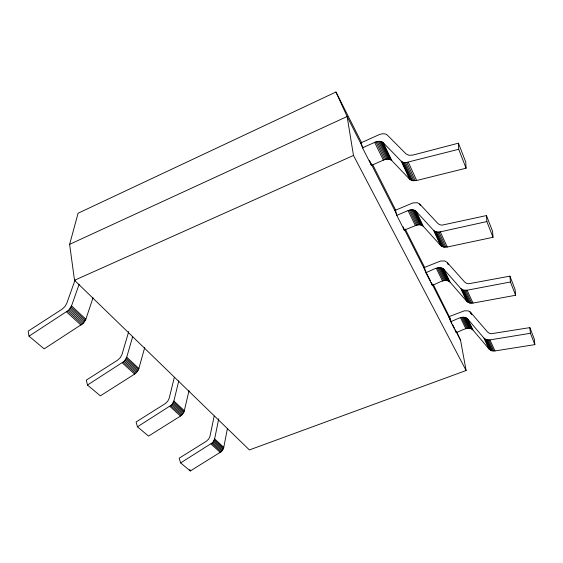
<?xml version="1.0" encoding="UTF-8"?>
<svg xmlns="http://www.w3.org/2000/svg" width="563" height="563" viewBox="0 0 563 563"><rect width="100%" height="100%" fill="white"/><g stroke="black" fill="none" stroke-linecap="round" stroke-linejoin="round"><path stroke-width="0.84" d="M214.165 416.099L210.013 436.17L208.732 439.013L206.382 441.23L179.14 458.219L180.624 462.913L190.294 470.992L221.062 451.779L222.519 450.203L223.764 447.374L227.445 428.443M180.624 462.913L212.666 442.609L214.644 438.894L218.733 418.745M174.354 377.273L169.167 398.322L167.718 401.299L165.177 403.657L136.091 421.983L137.435 426.81L148.548 436.1L180.463 416.064L182.229 414.614L184.059 411.771L189.027 390.673M137.435 426.81L171.68 404.91L173.89 401.011L178.795 380.736M456.473 331.628L460.562 340.221L466.108 370.51L249.409 449.936L74.513 280.283L69.629 244.342L78.088 213.229L335.956 92.008L361.699 142.918M128.737 331.53L121.953 354.563L120.292 357.688L117.533 360.207L86.329 380.102L87.469 385.05L100.376 395.838L134.592 374.113L136.492 372.551L138.54 369.56L144.754 347.441M87.469 385.05L124.24 361.284L126.731 357.181L132.706 336.575M74.999 280.219L66.744 303.408L64.829 306.68L61.796 309.383L28.15 331.143L29.002 336.181L44.174 348.863L83.106 323.458L85.865 319.2L93.022 297.806M29.002 336.181L68.693 310.199L71.543 305.885L79.116 284.315M69.629 244.342L347.125 116.506L362.987 147.795M360.982 142.833L378.772 134.824C381.411 133.684 384.958 133.009 387.33 135.085L406.043 153.903L409.048 155.297L413.193 155.015L458.437 143.171L465.77 162.109L466.073 168.203L416.683 180.491L412.609 180.695L409.653 179.231L391.806 160.582C389.519 158.47 385.986 159.026 383.361 160.145L371.425 165.416L362.495 147.83L360.982 142.833L361.756 144.36M362.495 147.83L374.662 142.376C377.309 141.229 380.884 140.581 383.234 142.692L401.194 161.159L403.017 162.285L405.494 162.693L458.697 149.286L458.437 143.171M74.513 280.283L353.48 155.458L347.125 116.506L335.956 92.008M395.177 210.358L412.82 202.94L417.296 202.715L419.724 204.052L437.873 223.49L439.619 224.658L441.948 225.165L486.467 215.566L492.576 231.323L493.005 237.29L447.247 247.016L443.433 247.03L440.625 245.468L423.327 226.375L421.856 225.32L419.899 224.806L416.5 225.144L404.297 230.161L396.781 215.355L395.177 210.358L395.965 211.913M396.781 215.355L408.048 210.59C410.596 209.527 414.002 209.232 416.12 211.336L433.559 230.358L435.298 231.555L437.627 232.069L440.28 231.85L486.875 221.562L493.005 237.29M424.15 267.566L440.583 261.014L444.798 260.965L447.113 262.365L464.644 282L466.305 283.21L468.5 283.787L509.937 276.159L515.096 289.481L515.609 295.272L472.997 303.07L469.422 302.95L466.755 301.332L450.048 282.147C444.721 277.383 437.465 284.069 432.208 285.145L425.79 272.506L424.15 267.566L424.903 269.051M425.79 272.506C431.131 271.415 438.45 264.561 443.904 269.332L460.759 288.516L463.462 290.121L467.093 290.212L510.43 281.993L515.609 295.272M449.007 316.652L464.391 310.797L468.36 310.889L470.577 312.317L487.467 331.896L489.05 333.113L491.126 333.739L529.86 327.624L534.28 339.032L534.85 344.633L494.99 350.939L491.626 350.721L489.085 349.088L472.99 330.038C468.127 325.323 461.132 331.382 456.206 332.416L450.667 321.501L449.007 316.652L450.196 318.996M450.667 321.501C455.664 320.46 462.723 314.253 467.698 318.982L483.941 338.082L486.509 339.714L489.923 339.911L530.423 333.275L534.85 344.633M67.666 311.121L82.107 324.358M123.304 362.136L135.577 373.396M170.821 405.712L181.385 415.395M211.871 443.355L221.062 451.779M66.575 311.909L81.037 325.14M122.298 362.868L134.592 374.113M169.885 406.387L180.463 416.064M210.998 443.989L220.203 452.399M68.693 310.199L83.106 323.458M124.24 361.284L136.492 372.551M171.68 404.91L182.229 414.614M212.666 442.609L221.843 451.04M69.622 309.186L84.014 322.458M125.07 360.327L137.309 371.615M172.44 404.016L182.968 413.728M213.363 441.758L222.519 450.203M70.417 308.109L84.788 321.396M125.781 359.307L137.998 370.609M173.073 403.045L183.587 412.77M213.933 440.836L223.082 449.295M71.543 305.885L85.865 319.2M126.731 357.181L138.913 368.505M173.89 401.011L184.375 410.758M214.644 438.894L223.764 447.374M71.065 306.997L85.414 320.298M126.337 358.251L138.54 369.56M173.559 402.031L184.059 411.771M214.362 439.872L223.497 448.345M353.48 155.458L466.108 370.51M369.335 160.314L396.704 214.285M404.241 229.148L430.421 280.775M431.209 282.337L451.836 323.014M452.631 324.577L454.615 328.489M455.404 330.052L460.562 340.221M372.783 164.846L395.754 210.273M405.261 229.071L424.664 267.446M433.376 284.674L450.161 318.341M375.908 141.89L384.585 159.681M409.202 210.175L416.5 225.144M437.367 267.932L443.595 280.705M461.498 317.419L466.868 328.44M374.662 142.376L383.361 160.145M408.048 210.59L415.367 225.545M436.283 268.291L442.532 281.05M460.485 317.736L465.875 328.75M377.168 141.545L385.817 159.357M410.378 209.9L417.655 224.883M438.464 267.707L444.671 280.494M462.526 317.236L467.888 328.271M378.406 141.348L387.041 159.181M411.539 209.774L418.802 224.771M439.555 267.629L445.748 280.423M463.553 317.194L468.895 328.229M380.694 141.433L389.293 159.294M413.692 209.971L420.92 224.989M441.589 267.904L447.754 280.712M465.474 317.525L470.795 328.574M379.589 141.313L388.203 159.16M412.651 209.795L419.899 224.806M440.604 267.692L446.783 280.494M464.545 317.293L469.873 328.335M382.537 142.129L391.116 160.012M415.452 210.745L422.658 225.784M443.264 268.734L449.408 281.549M467.072 318.384L472.378 329.432M381.686 141.707L390.272 159.582M414.635 210.288L421.856 225.32M442.483 268.255L448.634 281.064M466.326 317.891L471.639 328.94M383.234 142.692L391.806 160.582M416.12 211.336L423.327 226.375M443.904 269.332L450.048 282.147M467.698 318.982L472.99 330.038M419.724 204.052L420.47 205.643M447.472 263.125L448.183 264.638M470.577 312.317L471.703 314.703M469.957 311.726L470.703 313.317M402.01 161.806L410.455 179.886M434.34 231.034L441.399 246.144M461.505 289.199L467.494 302.014M484.652 338.764L489.796 349.771M401.194 161.159L409.653 179.231M433.559 230.358L440.625 245.468M460.759 288.516L466.755 301.332M483.941 338.082L489.085 349.088M403.017 162.285L411.447 180.378M435.298 231.555L442.342 246.671M462.42 289.741L468.395 302.563M485.524 339.313L490.647 350.32M405.494 162.693L413.889 180.822M437.627 232.069L444.643 247.213M464.616 290.332L470.562 303.168M487.6 339.953L492.702 350.967M404.192 162.58L412.609 180.695M436.402 231.9L443.433 247.03M463.462 290.121L469.422 302.95M486.509 339.714L491.626 350.721M406.894 162.601L415.262 180.751M438.936 232.055L445.924 247.206M465.84 290.367L471.766 303.204M488.747 340.017L493.835 351.038M408.337 162.32L416.683 180.491M440.28 231.85L447.247 247.016M467.093 290.212L472.997 303.07M489.923 339.911L494.99 350.939M458.697 149.286L466.073 168.203M455.383 330.002L456.206 332.416M431.385 282.682L432.208 285.145M189.787 469.436L190.294 470.992M403.221 226.84L404.297 230.161M370.398 162.081L371.425 165.416M529.86 327.624L530.423 333.275M509.937 276.159L510.43 281.993M486.467 215.566L486.875 221.562"/></g></svg>
